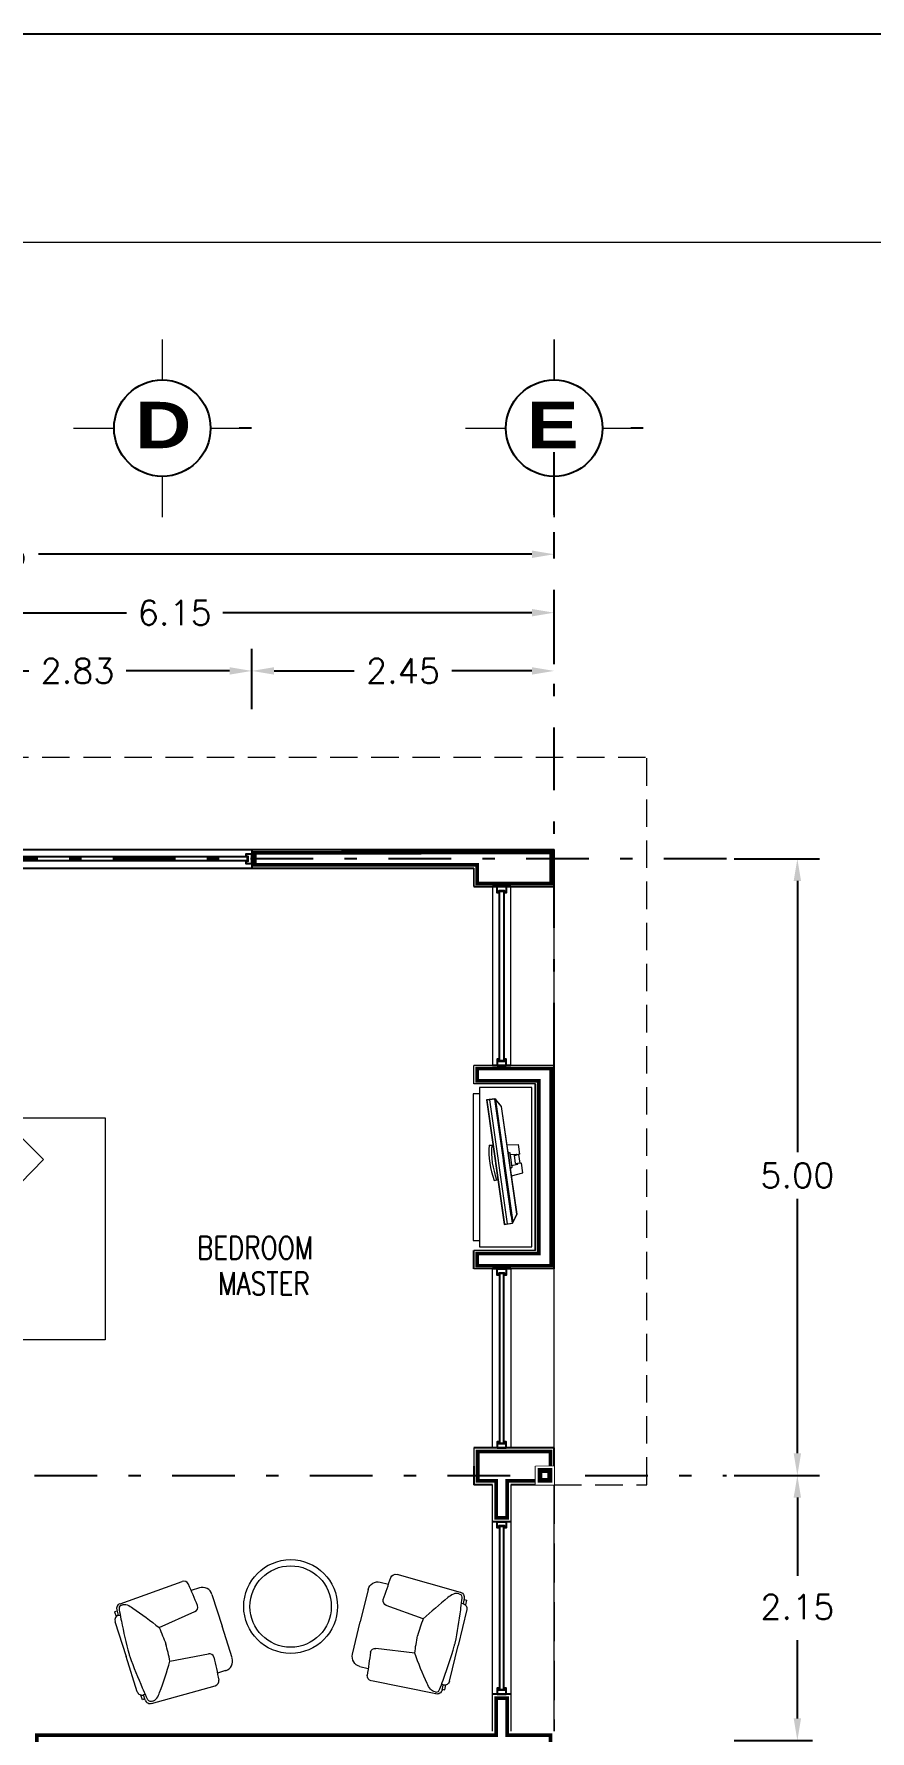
# Model space of a CAD drawing. Header units: millimetres. Extents: x 246.6 to 325.5, y -2 to 41.7.
# Drawn here: x 275.76 to 282.53, y 27.9 to 41.66 of the extents above; entities that cross this region are included whole.
import ezdxf

# ---------------------------------------------------------------- set-up
doc = ezdxf.new("R2010")
doc.units = ezdxf.units.MM
doc.header["$LTSCALE"] = 0.05
doc.set_wipeout_variables(frame=1)
doc.header["$PDMODE"] = 35
for name, pattern in [('DASHDOT', [25.4, 12.7, -6.35, 0, -6.35]), ('DASHED', [19.05, 12.7, -6.35]), ('DASHED2', [9.525, 6.35, -3.175])]:
    doc.linetypes.add(name, pattern=pattern)
for name, color, linetype in [('Aluminio', 254, 'Continuous'), ('Cancel_1', 163, 'Continuous'), ('EJES', 1, 'DASHDOT'), ('LINEAS', 9, 'Continuous'), ('muro', 7, 'Continuous')]:
    doc.layers.add(name, color=color, linetype=linetype)
doc.layers.add('AUILIAR', color=8, linetype='Continuous', plot=False)
for name, color, linetype, lineweight in [('MUEBLES', 175, 'Continuous', 13), ('MUROS', 7, 'Continuous', 18), ('VENTANAS', 175, 'Continuous', 9), ('VOLADOS', 6, 'DASHED2', 15)]:
    doc.layers.add(name, color=color, linetype=linetype, lineweight=lineweight)
doc.styles.add('ROMANS', font='romans.shx', dxfattribs={"height": 0.2})
doc.styles.add('SANSSERIFBOLD', font='sasb____.pfb', dxfattribs={"height": 0.6})
doc.dimstyles.get("Standard").update_dxf_attribs({"dimtxt": 0.2, "dimasz": 0.18, "dimexe": 0.18, "dimexo": 0.0625, "dimgap": 0.09, "dimtad": 0, "dimtih": 1, "dimtoh": 1, "dimzin": 0, "dimdsep": 46, "dimtxsty": 'ROMANS', "dimcen": 0.09, "dimclrd": 3, "dimclrt": 256, "dimadec": 0, "dimazin": 0, "dimtfac": 1, "dimtofl": 0, "dimtmove": 0, "dimatfit": 3, "dimfxl": 0, "dimtolj": 1, "dimtzin": 0, "dimarcsym": 0})

# ---------------------------------------------------------------- blocks, each defined once
blk = doc.blocks.new('*D39')
at = {"color": 0, "lineweight": -2, "transparency": 16777216}
for p, q in [((281.431, 34.973), (282.123, 34.973)), ((281.431, 29.973), (282.123, 29.973))]:
    blk.add_line(p, q, dxfattribs=at)
at = {"color": 3, "lineweight": -2, "transparency": 16777216}
for p, q in [((281.943, 34.793), (281.943, 32.595)), ((281.943, 30.153), (281.943, 32.215))]:
    blk.add_line(p, q, dxfattribs=at)
at = {"color": 3, "transparency": 16777216}
for points in [[(281.913, 34.793), (281.973, 34.793), (281.943, 34.973)], [(281.913, 30.153), (281.973, 30.153), (281.943, 29.973)]]:
    blk.add_solid(points, dxfattribs=at)
at = {"layer": 'DEFPOINTS', "color": 0, "transparency": 16777216}
for p in [(281.368, 34.973), (281.943, 34.973), (281.368, 29.973)]:
    blk.add_point(p, dxfattribs=at)
at = {"transparency": 16777216, "insert": (281.943, 32.405), "char_height": 0.2, "attachment_point": 5, "style": 'ROMANS'}
blk.add_mtext('\\A1;5.00', dxfattribs=at)
blk = doc.blocks.new('*D40')
at = {"layer": 'DEFPOINTS', "color": 0, "linetype": 'DASHED', "transparency": 16777216}
for p in [(281.368, 29.973), (281.943, 29.973), (281.368, 27.823)]:
    blk.add_point(p, dxfattribs=at)
at = {"layer": 'MUROS', "color": 0, "linetype": 'DASHED', "lineweight": -2, "transparency": 16777216}
for p, q in [((281.431, 29.973), (282.123, 29.973)), ((281.431, 27.823), (282.123, 27.823))]:
    blk.add_line(p, q, dxfattribs=at)
at = {"layer": 'MUROS', "color": 3, "linetype": 'DASHED', "lineweight": -2, "transparency": 16777216}
for p, q in [((281.943, 29.793), (281.943, 29.097)), ((281.943, 28.003), (281.943, 28.717))]:
    blk.add_line(p, q, dxfattribs=at)
at = {"layer": 'MUROS', "color": 3, "linetype": 'DASHED', "transparency": 16777216}
for points in [[(281.913, 29.793), (281.973, 29.793), (281.943, 29.973)], [(281.913, 28.003), (281.973, 28.003), (281.943, 27.823)]]:
    blk.add_solid(points, dxfattribs=at)
at = {"layer": 'MUROS', "linetype": 'DASHED', "transparency": 16777216, "insert": (281.943, 28.907), "char_height": 0.2, "attachment_point": 5, "style": 'ROMANS'}
blk.add_mtext('\\A1;2.15', dxfattribs=at)
blk = doc.blocks.new('*D42')
at = {"color": 0, "lineweight": -2, "transparency": 16777216}
for p, q in [((270.822, 37.505), (270.822, 37.622)), ((279.972, 37.505), (279.972, 37.622))]:
    blk.add_line(p, q, dxfattribs=at)
at = {"color": 3, "lineweight": -2, "transparency": 16777216}
for p, q in [((271.002, 37.442), (275.002, 37.442)), ((279.792, 37.442), (275.792, 37.442))]:
    blk.add_line(p, q, dxfattribs=at)
at = {"color": 3, "transparency": 16777216}
for points in [[(271.002, 37.472), (271.002, 37.412), (270.822, 37.442)], [(279.792, 37.472), (279.792, 37.412), (279.972, 37.442)]]:
    blk.add_solid(points, dxfattribs=at)
at = {"layer": 'DEFPOINTS', "color": 0, "transparency": 16777216}
for p in [(270.822, 37.442), (279.972, 37.442), (279.972, 37.442)]:
    blk.add_point(p, dxfattribs=at)
at = {"transparency": 16777216, "insert": (275.397, 37.442), "char_height": 0.2, "attachment_point": 5, "style": 'ROMANS'}
blk.add_mtext('\\A1;9.15', dxfattribs=at)
blk = doc.blocks.new('*D44')
at = {"color": 0, "lineweight": -2, "transparency": 16777216}
for p, q in [((274.697, 36.557), (274.697, 36.676)), ((277.522, 36.185), (277.522, 36.676))]:
    blk.add_line(p, q, dxfattribs=at)
at = {"color": 3, "lineweight": -2, "transparency": 16777216}
for p, q in [((274.877, 36.496), (275.715, 36.496)), ((277.342, 36.496), (276.504, 36.496))]:
    blk.add_line(p, q, dxfattribs=at)
at = {"color": 3, "transparency": 16777216}
for points in [[(274.877, 36.526), (274.877, 36.466), (274.697, 36.496)], [(277.342, 36.526), (277.342, 36.466), (277.522, 36.496)]]:
    blk.add_solid(points, dxfattribs=at)
at = {"layer": 'DEFPOINTS', "color": 0, "transparency": 16777216}
for p in [(274.697, 36.495), (277.522, 36.496), (277.522, 36.123)]:
    blk.add_point(p, dxfattribs=at)
at = {"transparency": 16777216, "insert": (276.109, 36.496), "char_height": 0.2, "attachment_point": 5, "style": 'ROMANS'}
blk.add_mtext('\\A1;2.83', dxfattribs=at)
blk = doc.blocks.new('CAMA-2')
for p, q in [((-0.75, -2.05), (-0.75, -0.05)), ((-0.75, -0.05), (0.75, -0.05)), ((0.75, -0.05), (0.75, -2.05)), ((-0.75, -0.448), (0.75, -0.448)), ((-0.75, -0.448), (0.75, -1.35)), ((0.467, -1.633), (-0.75, -0.448)), ((0.75, -1.35), (0.467, -1.633)), ((0.75, -2.05), (-0.75, -2.05))]:
    blk.add_line(p, q)
blk = doc.blocks.new('*D48')
at = {"layer": 'DEFPOINTS', "color": 0, "transparency": 16777216}
for p in [(277.522, 36.496), (279.972, 36.496), (279.972, 36.487)]:
    blk.add_point(p, dxfattribs=at)
at = {"layer": 'MUROS', "color": 0, "lineweight": -2, "transparency": 16777216}
for p, q in [((277.522, 36.559), (277.522, 36.676)), ((279.972, 36.55), (279.972, 36.676))]:
    blk.add_line(p, q, dxfattribs=at)
at = {"layer": 'MUROS', "color": 3, "lineweight": -2, "transparency": 16777216}
for p, q in [((277.702, 36.496), (278.352, 36.496)), ((279.792, 36.496), (279.142, 36.496))]:
    blk.add_line(p, q, dxfattribs=at)
at = {"layer": 'MUROS', "color": 3, "transparency": 16777216}
for points in [[(277.702, 36.526), (277.702, 36.466), (277.522, 36.496)], [(279.792, 36.526), (279.792, 36.466), (279.972, 36.496)]]:
    blk.add_solid(points, dxfattribs=at)
at = {"layer": 'MUROS', "transparency": 16777216, "insert": (278.747, 36.496), "char_height": 0.2, "attachment_point": 5, "style": 'ROMANS'}
blk.add_mtext('\\A1;2.45', dxfattribs=at)
blk = doc.blocks.new('*D82')
at = {"layer": 'DEFPOINTS', "color": 0, "ltscale": 0.5, "transparency": 16777216}
for p in [(273.822, 36.968), (279.972, 36.968), (279.972, 36.736)]:
    blk.add_point(p, dxfattribs=at)
at = {"layer": 'MUROS', "color": 0, "lineweight": -2, "ltscale": 0.5, "transparency": 16777216}
for p, q in [((279.972, 36.798), (279.972, 37.148)), ((273.822, 36.906), (273.822, 36.788))]:
    blk.add_line(p, q, dxfattribs=at)
at = {"layer": 'MUROS', "color": 3, "lineweight": -2, "ltscale": 0.5, "transparency": 16777216}
for p, q in [((274.002, 36.968), (276.507, 36.968)), ((279.792, 36.968), (277.287, 36.968))]:
    blk.add_line(p, q, dxfattribs=at)
at = {"layer": 'MUROS', "color": 3, "ltscale": 0.5, "transparency": 16777216}
for points in [[(274.002, 36.998), (274.002, 36.938), (273.822, 36.968)], [(279.792, 36.998), (279.792, 36.938), (279.972, 36.968)]]:
    blk.add_solid(points, dxfattribs=at)
at = {"layer": 'MUROS', "ltscale": 0.5, "transparency": 16777216, "insert": (276.897, 36.968), "char_height": 0.2, "attachment_point": 5, "style": 'ROMANS'}
blk.add_mtext('\\A1;6.15', dxfattribs=at)
blk = doc.blocks.new('SILLON 1')
at = {"layer": 'MUEBLES'}
for p, q in [((260.741, 33.583), (260.784, 33.583)), ((260.75, 33.583), (260.749, 33.604)), ((260.749, 33.604), (260.79, 33.604)), ((260.784, 33.583), (260.791, 33.568)), ((260.825, 33.624), (261.124, 33.624)), ((261.423, 33.625), (261.124, 33.624)), ((261.463, 33.584), (261.457, 33.569)), ((261.498, 33.605), (261.458, 33.605)), ((261.507, 33.584), (261.463, 33.584)), ((261.498, 33.584), (261.498, 33.605)), ((260.7, 33.542), (260.681, 33.008)), ((261.547, 33.543), (261.568, 33.009)), ((260.982, 33.298), (260.945, 32.982)), ((261.267, 33.299), (261.304, 32.983)), ((260.773, 32.89), (260.773, 32.96)), ((261.476, 32.891), (261.476, 32.961)), ((260.855, 32.809), (261.125, 32.809)), ((261.395, 32.81), (261.125, 32.809))]:
    blk.add_line(p, q, dxfattribs=at)
for centre, radius, start, end in [((260.741, 33.542), 0.0407, 90.0857, 180.0857), ((260.825, 33.583), 0.0407, 90.0857, 180.0857), ((261.423, 33.584), 0.0407, 0.0857, 90.0857), ((261.507, 33.543), 0.0407, 0.0857, 90.0857), ((260.722, 33.006), 0.0407, 177.5005, 262.2054), ((260.854, 32.891), 0.0815, 180.0857, 270.0857), ((260.905, 32.988), 0.0407, 270.0857, 351.3473), ((261.344, 32.989), 0.0407, 188.824, 270.0857), ((261.395, 32.891), 0.0815, 270.0857, 0.0857), ((261.527, 33.007), 0.0407, 277.9659, 2.6708)]:
    blk.add_arc(centre, radius, start, end, dxfattribs=at)
for points in [[(260.715, 33.532), (260.715, 33.538), (260.717, 33.561), (260.777, 33.567), (260.898, 33.581), (261.023, 33.591), (261.12, 33.596), (261.124, 33.596)], [(261.533, 33.533), (261.533, 33.539), (261.531, 33.562), (261.471, 33.568), (261.35, 33.582), (261.224, 33.592), (261.128, 33.596), (261.124, 33.596)]]:
    blk.add_open_spline(points, degree=3, knots=[0, 0, 0, 0, 0.0210322, 0.0780221, 0.1753408, 0.5095125, 0.5245496, 0.5245496, 0.5245496, 0.5245496], dxfattribs=at)
for points, start_tangent, end_tangent in [([(260.715, 33.532), (260.728, 33.489), (260.765, 33.453), (260.982, 33.298)], (-0.18782, -0.982204), (0.839076, -0.544014)), ([(261.533, 33.533), (261.52, 33.49), (261.482, 33.454), (261.267, 33.299)], (0.190756, -0.981638), (-0.837446, -0.546521))]:
    blk.add_spline(points, degree=3, dxfattribs=dict(at, start_tangent=start_tangent, end_tangent=end_tangent))
for points in [[(260.982, 33.298), (261.027, 33.292), (261.077, 33.289), (261.124, 33.287)], [(261.267, 33.299), (261.221, 33.293), (261.171, 33.289), (261.124, 33.287)], [(260.905, 32.948), (260.842, 32.953), (260.779, 32.959), (260.716, 32.965)], [(261.344, 32.948), (261.407, 32.954), (261.47, 32.96), (261.533, 32.966)]]:
    blk.add_open_spline(points, degree=3, dxfattribs=at)

msp = doc.modelspace()

# ---------------------------------------------------------------- linework, layer by layer
at = {"layer": 'Aluminio'}
for points in [[(277.522, 35.01), (277.472, 35.01), (277.472, 34.995), (277.489, 34.995), (277.489, 34.95), (277.472, 34.95), (277.472, 34.935), (277.522, 34.935)], [(279.584, 34.748), (279.584, 34.698), (279.569, 34.698), (279.569, 34.714), (279.524, 34.714), (279.524, 34.698), (279.509, 34.698), (279.509, 34.748)], [(279.584, 33.297), (279.584, 33.347), (279.569, 33.347), (279.569, 33.33), (279.524, 33.33), (279.524, 33.347), (279.509, 33.347), (279.509, 33.297)], [(279.584, 31.647), (279.584, 31.597), (279.569, 31.597), (279.569, 31.614), (279.524, 31.614), (279.524, 31.597), (279.509, 31.597), (279.509, 31.647)], [(279.584, 30.196), (279.584, 30.246), (279.569, 30.246), (279.569, 30.23), (279.524, 30.23), (279.524, 30.246), (279.509, 30.246), (279.509, 30.196)], [(279.584, 29.598), (279.584, 29.548), (279.569, 29.548), (279.569, 29.564), (279.524, 29.564), (279.524, 29.548), (279.509, 29.548), (279.509, 29.598)], [(279.584, 28.198), (279.584, 28.248), (279.569, 28.248), (279.569, 28.231), (279.524, 28.231), (279.524, 28.248), (279.509, 28.248), (279.509, 28.198)]]:
    msp.add_lwpolyline(points, close=True, dxfattribs=at)
at = {"layer": 'AUILIAR'}
msp.add_lwpolyline([(246.569, -2.03), (246.569, 41.661), (325.499, 41.661), (325.499, -2.03)], close=True, dxfattribs=at)
at = {"layer": 'Cancel_1'}
for p, q in [((277.522, 35.047), (277.522, 34.898)), ((279.621, 34.748), (279.472, 34.748)), ((279.621, 33.297), (279.472, 33.297)), ((279.621, 31.647), (279.472, 31.647)), ((279.621, 30.196), (279.472, 30.196)), ((279.621, 29.598), (279.472, 29.598)), ((279.621, 28.198), (279.472, 28.198))]:
    msp.add_line(p, q, dxfattribs=at)
for points in [[(275.36, 34.99), (277.484, 34.99), (277.484, 34.955), (275.36, 34.955)], [(279.564, 34.709), (279.564, 33.335), (279.529, 33.335), (279.529, 34.709)], [(279.564, 30.235), (279.564, 31.609), (279.529, 31.609), (279.529, 30.235)], [(279.564, 28.236), (279.564, 29.559), (279.529, 29.559), (279.529, 28.236)]]:
    msp.add_lwpolyline(points, close=True, dxfattribs=at)
at = {"layer": 'EJES', "ltscale": 0.03}
for p, q in [((277.518, 38.464), (277.365, 38.464)), ((280.693, 38.464), (280.54, 38.464))]:
    msp.add_line(p, q, dxfattribs=at)
at = {"layer": 'EJES', "ltscale": 0.8}
for p, q in [((279.972, 33.297), (279.972, 38.362)), ((281.368, 34.973), (267.998, 34.973)), ((267.947, 29.973), (281.368, 29.973))]:
    msp.add_line(p, q, dxfattribs=at)
at = {"layer": 'LINEAS', "linetype": 'Continuous', "const_width": 0.011}
for points in [[(276.796, 38.855), (276.796, 39.185)], [(279.972, 38.855), (279.972, 39.185)], [(276.405, 38.464), (276.075, 38.464)], [(277.188, 38.464), (277.518, 38.464)], [(279.581, 38.464), (279.251, 38.464)], [(280.363, 38.464), (280.693, 38.464)], [(276.796, 38.072), (276.796, 37.742)], [(279.972, 38.072), (279.972, 37.742)]]:
    msp.add_lwpolyline(points, dxfattribs=at)
at = {"layer": 'LINEAS', "linetype": 'Continuous'}
for centre in [(276.796, 38.464), (279.972, 38.464)]:
    msp.add_circle(centre, 0.391, dxfattribs=at)
at = {"layer": 'MUEBLES'}
for p, q in [((279.593, 32.013), (279.45, 33.018)), ((279.634, 32.019), (279.491, 33.024)), ((279.64, 32.027), (279.499, 33.018)), ((279.445, 32.651), (279.478, 32.652)), ((279.589, 32.654), (279.684, 32.655)), ((279.695, 32.579), (279.684, 32.655)), ((279.624, 32.077), (279.561, 32.521)), ((279.598, 32.593), (279.601, 32.593)), ((279.601, 32.593), (279.616, 32.588)), ((279.619, 32.464), (279.601, 32.593)), ((279.632, 32.472), (279.616, 32.588)), ((279.617, 32.575), (279.664, 32.578)), ((279.63, 32.486), (279.676, 32.496)), ((279.65, 32.569), (279.665, 32.571)), ((279.659, 32.501), (279.65, 32.569)), ((279.659, 32.501), (279.675, 32.503)), ((279.687, 32.574), (279.665, 32.571)), ((279.695, 32.579), (279.666, 32.573)), ((279.666, 32.573), (279.666, 32.576)), ((279.697, 32.506), (279.675, 32.503)), ((279.706, 32.504), (279.677, 32.501)), ((279.677, 32.498), (279.677, 32.501)), ((279.697, 32.506), (279.687, 32.574)), ((279.717, 32.427), (279.706, 32.504)), ((279.486, 32.365), (279.517, 32.373)), ((279.616, 32.463), (279.619, 32.464)), ((279.619, 32.464), (279.632, 32.472)), ((279.625, 32.402), (279.717, 32.427))]:
    msp.add_line(p, q, dxfattribs=at)
msp.add_lwpolyline([(279.366, 33.067), (279.315, 33.067), (279.315, 31.877), (279.366, 31.877)], dxfattribs=at)
for points in [[(279.792, 33.117), (279.366, 33.117), (279.366, 31.827), (279.792, 31.827)], [(279.491, 33.026), (279.424, 33.017), (279.568, 32.008), (279.635, 32.017), (279.641, 32.026), (279.671, 32.092), (279.546, 32.965), (279.5, 33.02)], [(279.491, 33.024), (279.426, 33.015), (279.569, 32.01), (279.634, 32.019), (279.64, 32.027), (279.669, 32.092), (279.545, 32.964), (279.499, 33.018)]]:
    msp.add_lwpolyline(points, close=True, dxfattribs=at)
for centre, radius, start, end in [((280.126, 32.602), 0.683, 175.8605, 200.3225), ((280.126, 32.602), 0.662, 175.6975, 200.4855), ((279.664, 32.576), 0.00172, 8.0915, 94.0059), ((279.665, 32.573), 0.00172, 278.0915, 8.0915), ((279.675, 32.501), 0.00172, 8.0915, 98.0915), ((279.675, 32.498), 0.00172, 282.1771, 8.0915)]:
    msp.add_arc(centre, radius, start, end, dxfattribs=at)
at = {"layer": 'muro'}
for p, q in [((274.772, 35.048), (279.972, 35.048)), ((279.972, 34.748), (279.972, 35.048)), ((274.772, 34.898), (279.322, 34.898)), ((279.322, 34.748), (279.972, 34.748)), ((279.972, 31.647), (279.972, 33.297)), ((279.822, 31.797), (279.822, 33.147)), ((279.322, 31.647), (279.322, 31.797)), ((279.972, 30.198), (279.322, 30.198)), ((279.972, 29.898), (279.972, 30.198)), ((279.322, 30.048), (279.322, 29.898)), ((279.472, 29.898), (279.322, 29.898)), ((279.472, 29.898), (279.472, 29.898)), ((279.972, 29.898), (279.622, 29.898))]:
    msp.add_line(p, q, dxfattribs=at)
at = {"layer": 'MUROS'}
for p, q in [((279.322, 34.748), (279.322, 34.898)), ((279.622, 34.748), (279.472, 34.748)), ((279.972, 33.297), (279.322, 33.297)), ((279.322, 33.147), (279.322, 33.297)), ((279.822, 33.147), (279.322, 33.147)), ((279.822, 31.797), (279.322, 31.797)), ((279.972, 31.647), (279.322, 31.647)), ((279.322, 30.198), (279.322, 30.048)), ((279.622, 30.196), (279.472, 30.196)), ((279.622, 28.198), (279.472, 28.198))]:
    msp.add_line(p, q, dxfattribs=at)
at = {"layer": 'MUROS', "ltscale": 0.5}
for p, q in [((279.972, 33.297), (279.972, 34.748)), ((279.972, 30.198), (279.972, 31.647)), ((279.322, 30.048), (279.322, 29.898)), ((279.972, 27.898), (279.972, 29.898))]:
    msp.add_line(p, q, dxfattribs=at)
at = {"layer": 'MUROS'}
msp.add_lwpolyline([(248.256, 39.591, -0.414214), (248.639, 39.973), (324.211, 39.973, -0.414214), (324.492, 39.692), (324.492, -0.061, -0.414214), (324.211, -0.342), (248.639, -0.342, -0.414214), (248.256, 0.04)], format="xyb", close=True, dxfattribs=at)
msp.add_lwpolyline([(277.522, 35.047), (277.522, 34.898), (279.322, 34.898), (279.322, 34.748), (279.972, 34.748), (279.972, 35.048)], close=True, dxfattribs=at)
at = {"layer": 'MUROS', "const_width": 0.03}
for points in [[(277.547, 35.022), (277.547, 34.923), (279.347, 34.923), (279.347, 34.773), (279.947, 34.773), (279.947, 35.023)], [(279.347, 33.272), (279.947, 33.272), (279.947, 31.672), (279.347, 31.672), (279.347, 31.772), (279.847, 31.772), (279.847, 33.172), (279.347, 33.172)]]:
    msp.add_lwpolyline(points, close=True, dxfattribs=at)
for points in [[(279.502, 29.928), (279.502, 29.928), (279.352, 29.928), (279.352, 30.018), (279.352, 30.168), (279.942, 30.168), (279.942, 29.928), (279.592, 29.928), (279.592, 29.628), (279.502, 29.628), (279.502, 29.928)], [(279.592, 27.868), (279.942, 27.868), (279.942, 27.315), (279.852, 27.315), (279.852, 27.778), (275.778, 27.778), (275.778, 27.868), (279.502, 27.868), (279.502, 28.168), (279.592, 28.168), (279.592, 27.868)]]:
    msp.add_lwpolyline(points, dxfattribs=at)
at = {"layer": 'MUROS', "ltscale": 0.5}
msp.add_lwpolyline([(279.822, 30.048), (279.972, 30.048), (279.972, 29.898), (279.822, 29.898)], close=True, dxfattribs=at)
at = {"layer": 'MUROS'}
for points in [[(279.622, 29.898), (279.622, 29.598), (279.472, 29.598), (279.472, 29.898)], [(279.472, 27.898), (279.472, 28.198), (279.622, 28.198), (279.622, 27.898)]]:
    msp.add_lwpolyline(points, dxfattribs=at)
at = {"layer": 'VENTANAS'}
for points in [[(275.322, 34.898), (277.522, 34.898), (277.522, 35.048), (275.322, 35.048)], [(279.472, 34.748), (279.472, 33.297), (279.622, 33.297), (279.622, 34.748)], [(279.472, 30.196), (279.472, 31.647), (279.622, 31.647), (279.622, 30.196)], [(279.472, 29.598), (279.622, 29.598), (279.622, 28.198), (279.472, 28.198)], [(279.472, 28.198), (279.472, 29.598), (279.622, 29.598), (279.622, 28.198)]]:
    msp.add_lwpolyline(points, close=True, dxfattribs=at)
for radius in [0.38, 0.33]:
    msp.add_circle((277.836, 28.91), radius, dxfattribs=at)
at = {"layer": 'VOLADOS', "ltscale": 0.7}
for p, q in [((270.822, 35.798), (280.722, 35.798)), ((280.722, 29.898), (280.722, 35.798)), ((279.972, 29.898), (280.722, 29.898))]:
    msp.add_line(p, q, dxfattribs=at)
at = {"layer": 'VOLADOS'}
msp.add_line((279.972, 29.898), (279.972, 27.898), dxfattribs=at)

# ---------------------------------------------------------------- block references
at = {"layer": 'MUEBLES', "xscale": 1.199999999999999, "yscale": 1.199999999999999, "zscale": 1.199999999999999, "rotation": 90.00000000000001}
msp.add_blockref('CAMA-2', (273.873, 31.973), dxfattribs=at)
at = {"layer": 'MUEBLES', "rotation": 107.504630917342}
msp.add_blockref('SILLON 1', (387.112, -210.414), dxfattribs=at)
at = {"layer": 'MUEBLES', "xscale": -1, "rotation": 256.4679498429628}
msp.add_blockref('SILLON 1', (185.402, -217.413), dxfattribs=at)

# ---------------------------------------------------------------- texts
at = {"layer": 'MUROS', "color": 7, "linetype": 'ByBlock', "style": 'SANSSERIFBOLD', "width": 1.2}
for s, p in [('D', (276.576, 38.302)), ('E', (279.751, 38.302))]:
    msp.add_text(s, height=0.376, dxfattribs=at).set_placement(p)
at = {"layer": 'MUROS', "style": 'ROMANS', "width": 0.8}
for s, p in [('BEDROOM', (277.077, 31.727)), ('MASTER', (277.249, 31.437))]:
    msp.add_text(s, height=0.1834, dxfattribs=at).set_placement(p)

# ---------------------------------------------------------------- dimensions: what is measured, and where the dimension line sits
for base, p1, p2, picture, middle in [((279.972, 37.442), (270.822, 37.442), (279.972, 37.442), '*D42', (275.397, 37.442)), ((277.521967976, 36.496158274), (274.696967976, 36.494970654), (277.521967976, 36.122975747), '*D44', (276.109467976, 36.496158274))]:
    dim = msp.add_linear_dim(base=base, p1=p1, p2=p2, dimstyle='Standard')
    dim.commit()
    dim.dimension.update_dxf_attribs({"geometry": picture, "text_midpoint": middle})
dim = msp.add_linear_dim(base=(281.943, 34.973), p1=(281.368, 29.973), p2=(281.368, 34.973), angle=90, dimstyle='Standard')
dim.commit()
dim.dimension.update_dxf_attribs({"geometry": '*D39', "text_midpoint": (281.943, 32.405), "dimtype": 160})
at = {"layer": 'MUROS', "ltscale": 0.5}
dim = msp.add_linear_dim(base=(279.972, 36.968), p1=(273.822, 36.968), p2=(279.972, 36.736), dimstyle='Standard', dxfattribs=at)
dim.commit()
dim.dimension.update_dxf_attribs({"geometry": '*D82', "text_midpoint": (276.897, 36.968)})
at = {"layer": 'MUROS'}
dim = msp.add_linear_dim(base=(279.972, 36.496), p1=(277.522, 36.496), p2=(279.972, 36.487), dimstyle='Standard', dxfattribs=at)
dim.commit()
dim.dimension.update_dxf_attribs({"geometry": '*D48', "text_midpoint": (278.747, 36.496)})
at = {"layer": 'MUROS', "linetype": 'DASHED'}
dim = msp.add_linear_dim(base=(281.943, 29.973), p1=(281.368, 27.823), p2=(281.368, 29.973), angle=90, dimstyle='Standard', dxfattribs=at)
dim.commit()
dim.dimension.update_dxf_attribs({"geometry": '*D40', "text_midpoint": (281.943, 28.907), "dimtype": 160})

# ---------------------------------------------------------------- next in the draw order: wipeouts: each hides what was drawn before it
msp.add_wipeout([(279.822, 30.048), (279.972, 30.048), (279.972, 29.898), (279.822, 29.898)]).dxf.layer = 'MUROS'

# ---------------------------------------------------------------- next in the draw order: linework, layer by layer
at = {"layer": 'MUROS', "color": 9, "ltscale": 0.5, "const_width": 0.04}
msp.add_lwpolyline([(279.857, 30.013), (279.937, 30.013), (279.937, 29.933), (279.857, 29.933)], close=True, dxfattribs=at)

doc.saveas('drawing.dxf')
